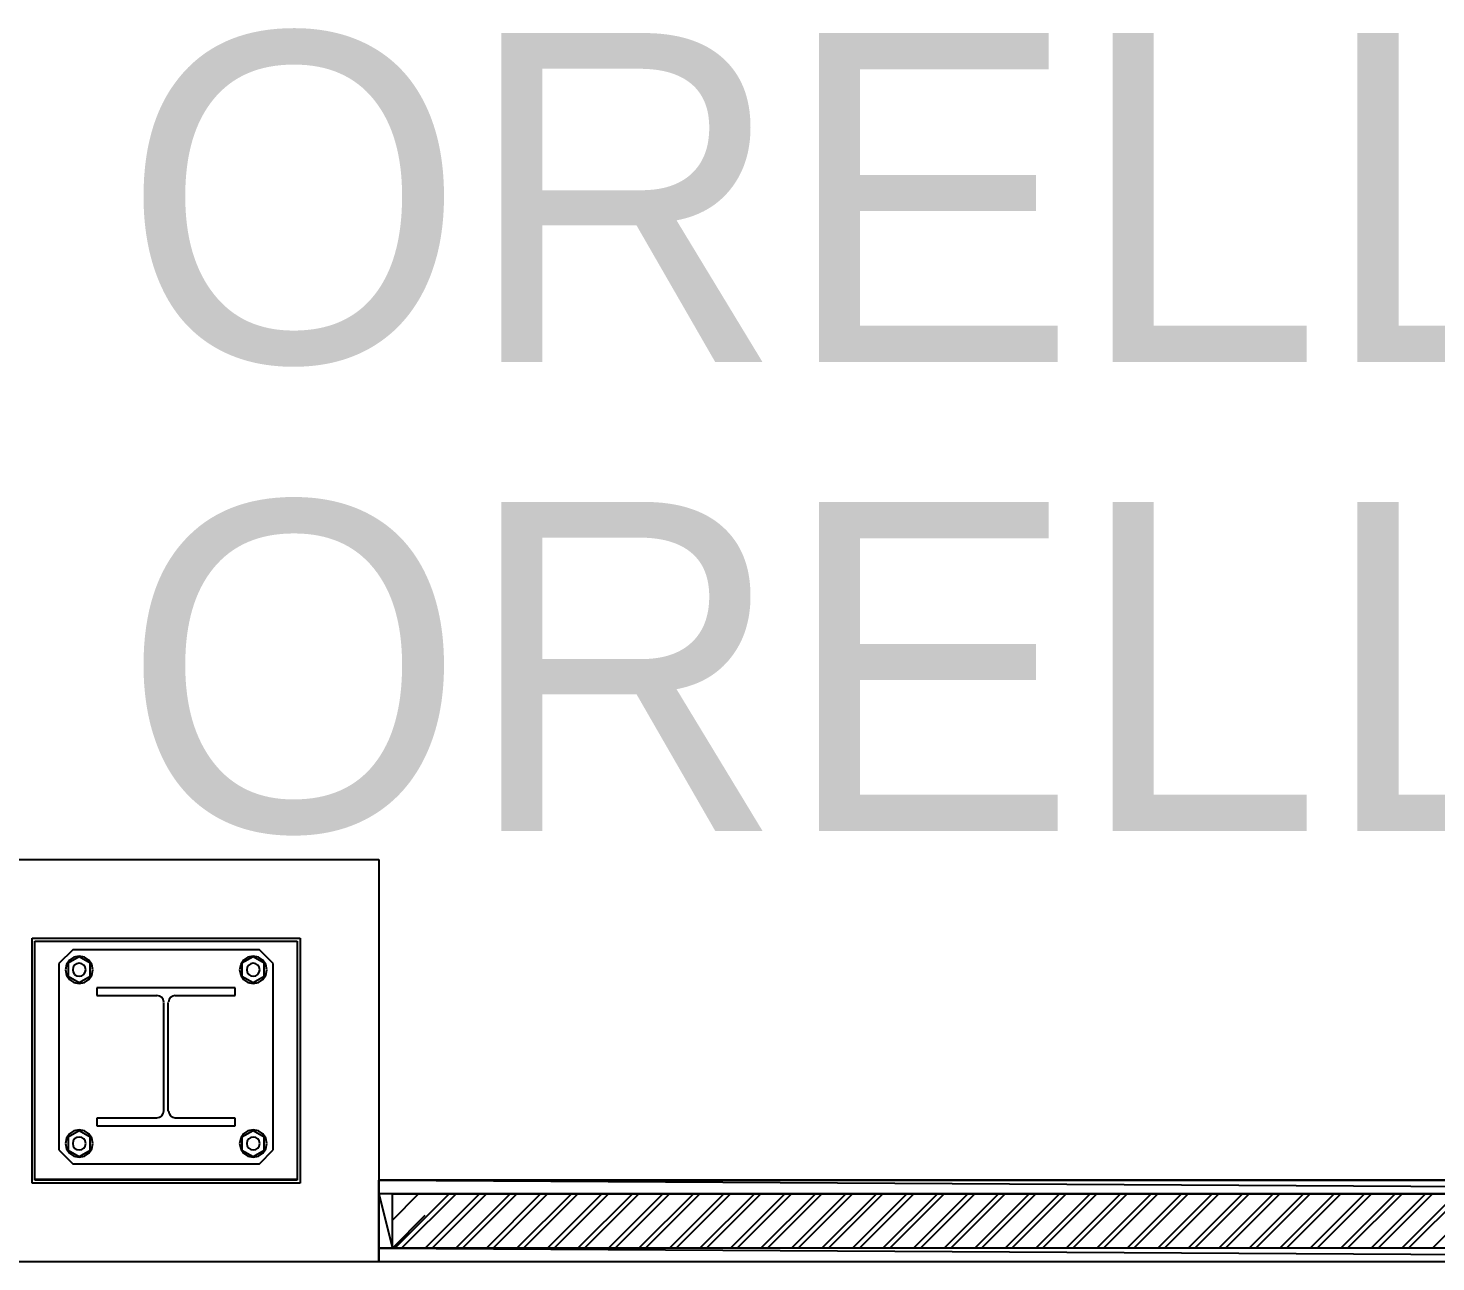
# Model space of a CAD drawing. Header units: millimetres. Extents: x 7649 to 34105, y 3983 to 25377.
# Drawn here: x 28326 to 30915, y 5375 to 7645 of the extents above; entities that cross this region are included whole.
import ezdxf

# ---------------------------------------------------------------- set-up
doc = ezdxf.new("R2010")
doc.units = ezdxf.units.MM

msp = doc.modelspace()

# ---------------------------------------------------------------- linework, layer by layer
at = {"layer": 'GEOMETRY', "color": 7}
for p, q in [((28407.60694, 5949.06806), (28382.20694, 5923.66806)), ((28401.7396, 5930.06437), (28396.35298, 5922.07478)), ((28419.24861, 5935.83889), (28399.14028, 5924.19722)), ((28409.72917, 5935.45111), (28401.7396, 5930.06437)), ((28751.03611, 5949.06806), (28407.60694, 5949.06806)), ((28419.51319, 5937.42639), (28409.72917, 5935.45111)), ((28439.35694, 5924.19722), (28419.24861, 5935.83889)), ((28429.29722, 5935.45111), (28419.51319, 5937.42639)), ((28437.28679, 5930.06437), (28429.29722, 5935.45111)), ((28442.67341, 5922.07478), (28437.28679, 5930.06437)), ((28721.88544, 5930.06437), (28716.49881, 5922.07478)), ((28739.39444, 5935.83889), (28718.75694, 5924.19722)), ((28729.875, 5935.45111), (28721.88544, 5930.06437)), ((28739.65903, 5937.42639), (28729.875, 5935.45111)), ((28759.50278, 5924.19722), (28739.39444, 5935.83889)), ((28749.44306, 5935.45111), (28739.65903, 5937.42639)), ((28757.43262, 5930.06437), (28749.44306, 5935.45111)), ((28776.43611, 5923.66806), (28751.03611, 5949.06806)), ((28762.81924, 5922.07478), (28757.43262, 5930.06437)), ((28382.20694, 5923.66806), (28382.20694, 5580.76806)), ((28396.35298, 5922.07478), (28394.37778, 5912.29097)), ((28394.37778, 5912.29097), (28396.35298, 5902.50716)), ((28399.14028, 5924.19722), (28399.14028, 5900.38472)), ((28408.54264, 5916.9255), (28407.60694, 5912.29097)), ((28407.60694, 5912.29097), (28408.54264, 5907.65644)), ((28411.09433, 5920.71003), (28408.54264, 5916.9255)), ((28408.54264, 5907.65644), (28411.09433, 5903.87191)), ((28414.87888, 5923.2616), (28411.09433, 5920.71003)), ((28411.09433, 5903.87191), (28414.87888, 5901.32035)), ((28419.51319, 5924.19722), (28414.87888, 5923.2616)), ((28424.1475, 5923.2616), (28419.51319, 5924.19722)), ((28427.93206, 5920.71003), (28424.1475, 5923.2616)), ((28424.1475, 5901.32035), (28427.93206, 5903.87191)), ((28430.48375, 5916.9255), (28427.93206, 5920.71003)), ((28427.93206, 5903.87191), (28430.48375, 5907.65644)), ((28431.41944, 5912.29097), (28430.48375, 5916.9255)), ((28430.48375, 5907.65644), (28431.41944, 5912.29097)), ((28439.35694, 5900.38472), (28439.35694, 5924.19722)), ((28444.64861, 5912.29097), (28442.67341, 5922.07478)), ((28442.67341, 5902.50716), (28444.64861, 5912.29097)), ((28716.49881, 5922.07478), (28714.52361, 5912.29097)), ((28714.52361, 5912.29097), (28716.49881, 5902.50716)), ((28718.75694, 5924.19722), (28718.75694, 5900.38472)), ((28728.68848, 5916.9255), (28727.75278, 5912.29097)), ((28727.75278, 5912.29097), (28728.68848, 5907.65644)), ((28731.24016, 5920.71003), (28728.68848, 5916.9255)), ((28728.68848, 5907.65644), (28731.24016, 5903.87191)), ((28735.02472, 5923.2616), (28731.24016, 5920.71003)), ((28731.24016, 5903.87191), (28735.02472, 5901.32035)), ((28739.65903, 5924.19722), (28735.02472, 5923.2616)), ((28744.29334, 5923.2616), (28739.65903, 5924.19722)), ((28748.07789, 5920.71003), (28744.29334, 5923.2616)), ((28744.29334, 5901.32035), (28748.07789, 5903.87191)), ((28750.62958, 5916.9255), (28748.07789, 5920.71003)), ((28748.07789, 5903.87191), (28750.62958, 5907.65644)), ((28751.56528, 5912.29097), (28750.62958, 5916.9255)), ((28750.62958, 5907.65644), (28751.56528, 5912.29097)), ((28759.50278, 5900.38472), (28759.50278, 5924.19722)), ((28764.79444, 5912.29097), (28762.81924, 5922.07478)), ((28762.81924, 5902.50716), (28764.79444, 5912.29097)), ((28776.43611, 5580.76806), (28776.43611, 5923.66806)), ((28396.35298, 5902.50716), (28401.7396, 5894.51757)), ((28399.14028, 5900.38472), (28419.24861, 5888.74306)), ((28401.7396, 5894.51757), (28409.72917, 5889.13083)), ((28409.72917, 5889.13083), (28419.51319, 5887.15556)), ((28414.87888, 5901.32035), (28419.51319, 5900.38472)), ((28419.24861, 5888.74306), (28439.35694, 5900.38472)), ((28419.51319, 5900.38472), (28424.1475, 5901.32035)), ((28419.51319, 5887.15556), (28429.29722, 5889.13083)), ((28429.29722, 5889.13083), (28437.28679, 5894.51757)), ((28437.28679, 5894.51757), (28442.67341, 5902.50716)), ((28706.58611, 5879.21806), (28452.05694, 5879.21806)), ((28452.05694, 5879.21806), (28452.05694, 5864.93056)), ((28706.58611, 5864.93056), (28706.58611, 5879.21806)), ((28716.49881, 5902.50716), (28721.88544, 5894.51757)), ((28718.75694, 5900.38472), (28739.39444, 5888.74306)), ((28721.88544, 5894.51757), (28729.875, 5889.13083)), ((28729.875, 5889.13083), (28739.65903, 5887.15556)), ((28735.02472, 5901.32035), (28739.65903, 5900.38472)), ((28739.39444, 5888.74306), (28759.50278, 5900.38472)), ((28739.65903, 5900.38472), (28744.29334, 5901.32035)), ((28739.65903, 5887.15556), (28749.44306, 5889.13083)), ((28749.44306, 5889.13083), (28757.43262, 5894.51757)), ((28757.43262, 5894.51757), (28762.81924, 5902.50716)), ((28452.05694, 5864.93056), (28562.12361, 5864.93056)), ((28567.22902, 5863.95331), (28562.38819, 5864.93056)), ((28571.18171, 5861.28827), (28567.22902, 5863.95331)), ((28573.84651, 5857.33553), (28571.18171, 5861.28827)), ((28574.82361, 5852.49514), (28573.84651, 5857.33553)), ((28574.82361, 5652.20556), (28574.82361, 5852.23056)), ((28583.29028, 5652.20556), (28583.29028, 5852.23056)), ((28584.79655, 5857.33553), (28583.81944, 5852.49514)), ((28587.46134, 5861.28827), (28584.79655, 5857.33553)), ((28591.41404, 5863.95331), (28587.46134, 5861.28827)), ((28596.25486, 5864.93056), (28591.41404, 5863.95331)), ((28595.99028, 5864.93056), (28706.58611, 5864.93056)), ((28571.18171, 5643.67701), (28573.84651, 5647.62975)), ((28573.84651, 5647.62975), (28574.82361, 5652.47014)), ((28583.81944, 5652.47014), (28584.79655, 5647.62975)), ((28584.79655, 5647.62975), (28587.46134, 5643.67701)), ((28562.12361, 5639.50556), (28452.05694, 5639.50556)), ((28452.05694, 5639.50556), (28452.05694, 5625.21806)), ((28452.05694, 5625.21806), (28706.58611, 5625.21806)), ((28562.38819, 5640.03472), (28567.22902, 5641.01197)), ((28567.22902, 5641.01197), (28571.18171, 5643.67701)), ((28587.46134, 5643.67701), (28591.41404, 5641.01197)), ((28591.41404, 5641.01197), (28596.25486, 5640.03472)), ((28706.58611, 5639.50556), (28595.99028, 5639.50556)), ((28706.58611, 5625.21806), (28706.58611, 5639.50556)), ((28396.35298, 5602.45812), (28394.37778, 5592.67431)), ((28394.37778, 5592.67431), (28396.35298, 5582.8905)), ((28401.7396, 5610.4477), (28396.35298, 5602.45812)), ((28419.24861, 5615.69306), (28399.14028, 5604.05139)), ((28399.14028, 5604.05139), (28399.14028, 5580.23889)), ((28409.72917, 5615.83445), (28401.7396, 5610.4477)), ((28408.54264, 5597.30883), (28407.60694, 5592.67431)), ((28407.60694, 5592.67431), (28408.54264, 5588.03978)), ((28411.09433, 5601.09337), (28408.54264, 5597.30883)), ((28419.51319, 5617.80972), (28409.72917, 5615.83445)), ((28414.87888, 5603.64493), (28411.09433, 5601.09337)), ((28419.51319, 5604.58056), (28414.87888, 5603.64493)), ((28439.35694, 5604.05139), (28419.24861, 5615.69306)), ((28429.29722, 5615.83445), (28419.51319, 5617.80972)), ((28424.1475, 5603.64493), (28419.51319, 5604.58056)), ((28427.93206, 5601.09337), (28424.1475, 5603.64493)), ((28430.48375, 5597.30883), (28427.93206, 5601.09337)), ((28437.28679, 5610.4477), (28429.29722, 5615.83445)), ((28431.41944, 5592.67431), (28430.48375, 5597.30883)), ((28430.48375, 5588.03978), (28431.41944, 5592.67431)), ((28442.67341, 5602.45812), (28437.28679, 5610.4477)), ((28439.35694, 5580.23889), (28439.35694, 5604.05139)), ((28444.64861, 5592.67431), (28442.67341, 5602.45812)), ((28442.67341, 5582.8905), (28444.64861, 5592.67431)), ((28716.49881, 5602.45812), (28714.52361, 5592.67431)), ((28714.52361, 5592.67431), (28716.49881, 5582.8905)), ((28721.88544, 5610.4477), (28716.49881, 5602.45812)), ((28739.39444, 5615.69306), (28718.75694, 5604.05139)), ((28718.75694, 5604.05139), (28718.75694, 5580.23889)), ((28729.875, 5615.83445), (28721.88544, 5610.4477)), ((28728.68848, 5597.30883), (28727.75278, 5592.67431)), ((28727.75278, 5592.67431), (28728.68848, 5588.03978)), ((28731.24016, 5601.09337), (28728.68848, 5597.30883)), ((28739.65903, 5617.80972), (28729.875, 5615.83445)), ((28735.02472, 5603.64493), (28731.24016, 5601.09337)), ((28739.65903, 5604.58056), (28735.02472, 5603.64493)), ((28759.50278, 5604.05139), (28739.39444, 5615.69306)), ((28749.44306, 5615.83445), (28739.65903, 5617.80972)), ((28744.29334, 5603.64493), (28739.65903, 5604.58056)), ((28748.07789, 5601.09337), (28744.29334, 5603.64493)), ((28750.62958, 5597.30883), (28748.07789, 5601.09337)), ((28757.43262, 5610.4477), (28749.44306, 5615.83445)), ((28751.56528, 5592.67431), (28750.62958, 5597.30883)), ((28750.62958, 5588.03978), (28751.56528, 5592.67431)), ((28762.81924, 5602.45812), (28757.43262, 5610.4477)), ((28759.50278, 5580.23889), (28759.50278, 5604.05139)), ((28764.79444, 5592.67431), (28762.81924, 5602.45812)), ((28762.81924, 5582.8905), (28764.79444, 5592.67431)), ((28382.20694, 5580.76806), (28407.60694, 5555.36806)), ((28396.35298, 5582.8905), (28401.7396, 5574.90091)), ((28399.14028, 5580.23889), (28419.24861, 5568.59722)), ((28401.7396, 5574.90091), (28409.72917, 5569.51416)), ((28408.54264, 5588.03978), (28411.09433, 5584.25525)), ((28409.72917, 5569.51416), (28419.51319, 5567.53889)), ((28411.09433, 5584.25525), (28414.87888, 5581.70368)), ((28414.87888, 5581.70368), (28419.51319, 5580.76806)), ((28419.24861, 5568.59722), (28439.35694, 5580.23889)), ((28419.51319, 5580.76806), (28424.1475, 5581.70368)), ((28419.51319, 5567.53889), (28429.29722, 5569.51416)), ((28424.1475, 5581.70368), (28427.93206, 5584.25525)), ((28427.93206, 5584.25525), (28430.48375, 5588.03978)), ((28429.29722, 5569.51416), (28437.28679, 5574.90091)), ((28437.28679, 5574.90091), (28442.67341, 5582.8905)), ((28716.49881, 5582.8905), (28721.88544, 5574.90091)), ((28718.75694, 5580.23889), (28739.39444, 5568.59722)), ((28721.88544, 5574.90091), (28729.875, 5569.51416)), ((28728.68848, 5588.03978), (28731.24016, 5584.25525)), ((28729.875, 5569.51416), (28739.65903, 5567.53889)), ((28731.24016, 5584.25525), (28735.02472, 5581.70368)), ((28735.02472, 5581.70368), (28739.65903, 5580.76806)), ((28739.39444, 5568.59722), (28759.50278, 5580.23889)), ((28739.65903, 5580.76806), (28744.29334, 5581.70368)), ((28739.65903, 5567.53889), (28749.44306, 5569.51416)), ((28744.29334, 5581.70368), (28748.07789, 5584.25525)), ((28748.07789, 5584.25525), (28750.62958, 5588.03978)), ((28749.44306, 5569.51416), (28757.43262, 5574.90091)), ((28751.03611, 5555.36806), (28776.43611, 5580.76806)), ((28757.43262, 5574.90091), (28762.81924, 5582.8905)), ((28407.60694, 5555.36806), (28751.03611, 5555.36806)), ((28337.75694, 5527.32222), (28820.35694, 5527.32222)), ((33322.50694, 5525.20556), (28970.64028, 5525.20556)), ((28970.64028, 5525.20556), (33322.50694, 5500.33472)), ((28970.64028, 5525.20556), (33322.50694, 5500.33472)), ((28970.64028, 5500.33472), (28970.64028, 5525.20556)), ((33322.50694, 5500.33472), (28970.64028, 5500.33472)), ((28995.51111, 5500.33472), (28970.64028, 5500.33472)), ((28970.64028, 5500.33472), (28995.51111, 5400.32222)), ((28970.64028, 5500.33472), (28995.51111, 5400.32222)), ((28970.64028, 5400.32222), (28970.64028, 5500.33472)), ((28995.51111, 5400.32222), (28995.51111, 5500.33472)), ((28995.51111, 5451.65139), (29043.66528, 5500.33472)), ((28999.74444, 5400.32222), (29099.75694, 5500.33472)), ((29012.44444, 5400.32222), (29112.45694, 5500.33472)), ((29055.83611, 5400.32222), (29155.84861, 5500.33472)), ((29068.53611, 5400.32222), (29168.54861, 5500.33472)), ((29111.92778, 5400.32222), (29211.94028, 5500.33472)), ((29124.62778, 5400.32222), (29224.64028, 5500.33472)), ((29168.54861, 5400.32222), (29268.03194, 5500.33472)), ((29180.71944, 5400.32222), (29280.73194, 5500.33472)), ((29224.64028, 5400.32222), (29324.65278, 5500.33472)), ((29236.81111, 5400.32222), (29336.82361, 5500.33472)), ((29280.73194, 5400.32222), (29380.74444, 5500.33472)), ((29292.90278, 5400.32222), (29392.91528, 5500.33472)), ((29336.82361, 5400.32222), (29436.83611, 5500.33472)), ((29348.99444, 5400.32222), (29449.00694, 5500.33472)), ((29392.91528, 5400.32222), (29492.92778, 5500.33472)), ((29405.08611, 5400.32222), (29505.09861, 5500.33472)), ((29449.00694, 5400.32222), (29549.01944, 5500.33472)), ((29461.17778, 5400.32222), (29561.19028, 5500.33472)), ((29505.09861, 5400.32222), (29605.11111, 5500.33472)), ((29517.26944, 5400.32222), (29617.28194, 5500.33472)), ((29561.19028, 5400.32222), (29661.20278, 5500.33472)), ((29573.36111, 5400.32222), (29673.37361, 5500.33472)), ((29617.28194, 5400.32222), (29717.29444, 5500.33472)), ((29629.45278, 5400.32222), (29729.46528, 5500.33472)), ((29673.37361, 5400.32222), (29773.38611, 5500.33472)), ((29685.54444, 5400.32222), (29785.55694, 5500.33472)), ((29729.46528, 5400.32222), (29829.47778, 5500.33472)), ((29741.63611, 5400.32222), (29841.64861, 5500.33472)), ((29785.55694, 5400.32222), (29885.56944, 5500.33472)), ((29797.72778, 5400.32222), (29897.74028, 5500.33472)), ((29841.64861, 5400.32222), (29941.66111, 5500.33472)), ((29854.34861, 5400.32222), (29954.36111, 5500.33472)), ((29897.74028, 5400.32222), (29997.75278, 5500.33472)), ((29910.44028, 5400.32222), (30010.45278, 5500.33472)), ((29953.83194, 5400.32222), (30053.84444, 5500.33472)), ((29966.53194, 5400.32222), (30066.54444, 5500.33472)), ((30010.45278, 5400.32222), (30109.93611, 5500.33472)), ((30022.62361, 5400.32222), (30122.63611, 5500.33472)), ((30066.54444, 5400.32222), (30166.55694, 5500.33472)), ((30078.71528, 5400.32222), (30178.72778, 5500.33472)), ((30122.63611, 5400.32222), (30222.64861, 5500.33472)), ((30134.80694, 5400.32222), (30234.81944, 5500.33472)), ((30178.72778, 5400.32222), (30278.74028, 5500.33472)), ((30190.89861, 5400.32222), (30290.91111, 5500.33472)), ((30234.81944, 5400.32222), (30334.83194, 5500.33472)), ((30246.99028, 5400.32222), (30347.00278, 5500.33472)), ((30290.91111, 5400.32222), (30390.92361, 5500.33472)), ((30303.08194, 5400.32222), (30403.09444, 5500.33472)), ((30347.00278, 5400.32222), (30447.01528, 5500.33472)), ((30359.17361, 5400.32222), (30459.18611, 5500.33472)), ((30403.09444, 5400.32222), (30503.10694, 5500.33472)), ((30415.26528, 5400.32222), (30515.27778, 5500.33472)), ((30459.18611, 5400.32222), (30559.19861, 5500.33472)), ((30471.35694, 5400.32222), (30571.36944, 5500.33472)), ((30515.27778, 5400.32222), (30615.29028, 5500.33472)), ((30527.44861, 5400.32222), (30627.46111, 5500.33472)), ((30571.36944, 5400.32222), (30671.38194, 5500.33472)), ((30583.54028, 5400.32222), (30683.55278, 5500.33472)), ((30627.46111, 5400.32222), (30727.47361, 5500.33472)), ((30639.63194, 5400.32222), (30739.64444, 5500.33472)), ((30683.55278, 5400.32222), (30783.56528, 5500.33472)), ((30696.25278, 5400.32222), (30796.26528, 5500.33472)), ((30739.64444, 5400.32222), (30839.65694, 5500.33472)), ((30752.34444, 5400.32222), (30852.35694, 5500.33472)), ((30795.73611, 5400.32222), (30895.74861, 5500.33472)), ((30808.43611, 5400.32222), (30908.44861, 5500.33472)), ((30851.82778, 5400.32222), (30951.84028, 5500.33472)), ((30864.52778, 5400.32222), (30964.54028, 5500.33472)), ((30908.44861, 5400.32222), (31008.46111, 5500.33472)), ((28995.51111, 5400.32222), (29055.83611, 5460.64722)), ((28995.51111, 5400.32222), (28970.64028, 5400.32222)), ((33322.50694, 5400.32222), (28970.64028, 5400.32222)), ((28970.64028, 5400.32222), (33322.50694, 5374.92222)), ((28970.64028, 5400.32222), (33322.50694, 5374.92222)), ((28970.64028, 5374.92222), (28970.64028, 5400.32222)), ((28995.51111, 5400.32222), (28999.74444, 5404.55556)), ((34105.14444, 5374.92222), (7649.45694, 5374.92222)), ((33322.50694, 5374.92222), (28970.64028, 5374.92222))]:
    msp.add_line(p, q, dxfattribs=at)
at = {"layer": 'RECTANGLES', "color": 7}
for p, q in [((28188.00278, 6115.22639), (28970.64028, 6115.22639)), ((28970.64028, 6115.22639), (28970.64028, 5374.92222)), ((28332.99444, 5970.23472), (28825.64861, 5970.23472)), ((28332.99444, 5519.91389), (28332.99444, 5970.23472)), ((28337.75694, 5964.94306), (28820.35694, 5964.94306)), ((28337.75694, 5525.20556), (28337.75694, 5964.94306)), ((28820.35694, 5964.94306), (28820.35694, 5525.20556)), ((28825.64861, 5970.23472), (28825.64861, 5519.91389)), ((28825.64861, 5519.91389), (28332.99444, 5519.91389)), ((28820.35694, 5525.20556), (28337.75694, 5525.20556)), ((28970.64028, 5525.20556), (33322.50694, 5525.20556)), ((28970.64028, 5374.92222), (28970.64028, 5525.20556)), ((28995.51111, 5500.33472), (33297.63611, 5500.33472)), ((28995.51111, 5400.32222), (28995.51111, 5500.33472)), ((33297.63611, 5400.32222), (28995.51111, 5400.32222)), ((28970.64028, 5374.92222), (28188.00278, 5374.92222)), ((33322.50694, 5374.92222), (28970.64028, 5374.92222))]:
    msp.add_line(p, q, dxfattribs=at)

# ---------------------------------------------------------------- texts
at = {"layer": 'TEXT'}
for p in [(28499.46011, 7030.15556), (28499.46011, 6167.61389)]:
    msp.add_text('ORELLISAC', height=605.38689, dxfattribs=at).set_placement(p)

doc.saveas('drawing.dxf')
